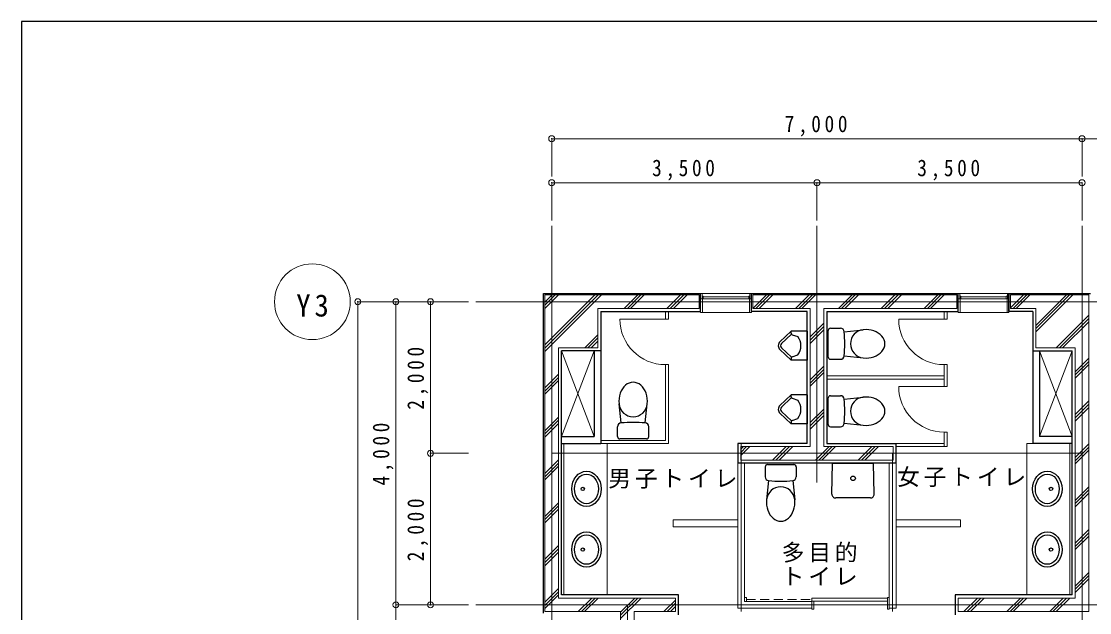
# Model space of a CAD drawing. Units: millimetres at full size, sheet at 1:100. Extents: x -20000 to 20000, y -13850 to 13850.
# Drawn here: x -20000 to -5900, y 6047 to 13850 of the extents above; entities that cross this region are included whole.
import ezdxf

# ---------------------------------------------------------------- set-up
doc = ezdxf.new("R2010")
doc.units = ezdxf.units.MM
doc.header["$LTSCALE"] = 100
doc.header["$PDMODE"] = 32
doc.header["$PDSIZE"] = 80
doc.linetypes.add('DASHED1', pattern=[1.8, 1.2, -0.6])
for name, color, linetype, lineweight in [('0-0_基準線', 5, 'Continuous', 9), ('0-1_仕上げ', 7, 'Continuous', 25), ('0-3_建具', 3, 'Continuous', 13), ('0-6_設備', 7, 'Continuous', 25), ('0-8_その他', 134, 'Continuous', 9), ('0-B_記号', 6, 'Continuous', 9), ('0-C_ハッチング', 134, 'Continuous', 9), ('0-D_寸法', 4, 'Continuous', 9), ('F-1_図枠', 7, 'Continuous', 25)]:
    doc.layers.add(name, color=color, linetype=linetype, lineweight=lineweight)
doc.layers.add('0-A_文字', color=7, linetype='Continuous')
doc.styles.add('ＭＳ ゴシック', font='')
doc.styles.get('ＭＳ ゴシック').set_extended_font_data('MS Gothic')

msp = doc.modelspace()

# ---------------------------------------------------------------- linework, layer by layer
at = {"layer": '0-0_基準線', "color": 1}
for p, q in [((-13000, -7850), (-13000, 11150)), ((-9500, 11150), (-9500, 7766.6)), ((-6000, -7850), (-6000, 11150)), ((-14000, 10150), (14500, 10150)), ((-10500, 8280), (-10500, 6060)), ((-13000, 8150), (-6000, 8150)), ((-8500, 6060), (-8500, 8150)), ((-14000, 6150), (14500, 6150)), ((-12000, 3650), (-12000, 6150))]:
    msp.add_line(p, q, dxfattribs=at)
at = {"layer": '0-0_基準線'}
for p, q in [((-13090, 6060), (-13090, 10240)), ((-13090, 10240), (-11055, 10240)), ((-11055, 10060), (-11055, 10240)), ((-10345, 10060), (-10345, 10240)), ((-10345, 10240), (-7655, 10240)), ((-7655, 10060), (-7655, 10240)), ((-6945, 10240), (-5910, 10240)), ((-6945, 10240), (-6945, 10060)), ((-6945, 10060), (-6945, 10240)), ((-5910, 6060), (-5910, 10240)), ((-12390, 10060), (-11055, 10060)), ((-9590, 10060), (-10345, 10060)), ((-9590, 8240), (-9590, 10060)), ((-9410, 10060), (-9410, 8240)), ((-9410, 10060), (-7655, 10060)), ((-6610, 10060), (-6945, 10060)), ((-12910, 6240), (-12910, 9540)), ((-6090, 6240), (-6090, 9540)), ((-9590, 8240), (-10505, 8240)), ((-10505, 8240), (-10505, 8060)), ((-9410, 8240), (-8495, 8240)), ((-8495, 8060), (-8495, 8240)), ((-8495, 8060), (-10505, 8060)), ((-11365, 6240), (-12910, 6240)), ((-11365, 6060), (-11365, 6240)), ((-6090, 6240), (-7634, 6240)), ((-7634, 6240), (-7634, 6060)), ((-12090, 6060), (-13090, 6060)), ((-12090, 5555), (-12090, 6060)), ((-11365, 6060), (-11910, 6060)), ((-11910, 6060), (-11910, 5555)), ((-5910, 6060), (-7634, 6060))]:
    msp.add_line(p, q, dxfattribs=at)
at = {"layer": '0-0_基準線', "color": 3, "lineweight": 13}
for p, q in [((-7635, 10260), (-7600, 10260)), ((-7615, 10190), (-7615, 10260)), ((-7600, 10213), (-7000, 10213)), ((-6965, 10260), (-7000, 10260)), ((-6985, 10190), (-6985, 10260)), ((-7635, 10020), (-7635, 10010)), ((-6965, 10020), (-6965, 10010))]:
    msp.add_line(p, q, dxfattribs=at)
at = {"layer": '0-0_基準線', "color": 7, "lineweight": 25}
for p, q in [((-7635, 10020), (-7635, 10260)), ((-6965, 10020), (-6965, 10260))]:
    msp.add_line(p, q, dxfattribs=at)
at = {"layer": '0-0_基準線', "color": 4}
for p, q in [((-7600, 10260), (-7000, 10260)), ((-7600, 10190), (-7000, 10190)), ((-6990, 10010), (-7610, 10010))]:
    msp.add_line(p, q, dxfattribs=at)
at = {"layer": '0-0_基準線', "color": 3, "lineweight": 13}
for points in [[(-7635, 10190), (-7600, 10190), (-7600, 10225), (-7615, 10225)], [(-7610, 10190), (-7610, 10010), (-7635, 10010)], [(-6965, 10190), (-7000, 10190), (-7000, 10225), (-6985, 10225)], [(-6990, 10190), (-6990, 10010), (-6965, 10010)]]:
    msp.add_lwpolyline(points, dxfattribs=at)
at = {"layer": '0-0_基準線'}
for points in [[(-12390, 10060), (-12390, 9540), (-12910, 9540)], [(-6610, 10060), (-6610, 9540), (-6090, 9540)]]:
    msp.add_lwpolyline(points, dxfattribs=at)
at = {"layer": '0-1_仕上げ'}
for p, q in [((-13110, 6040), (-13110, 10260)), ((-13110, 10260), (-11035, 10260)), ((-11035, 10020), (-11035, 10260)), ((-10365, 10020), (-10365, 10260)), ((-10365, 10260), (-7635, 10260)), ((-6965, 10260), (-5890, 10260)), ((-6965, 10260), (-6965, 10020)), ((-12350, 10020), (-12350, 9500)), ((-12350, 10020), (-11035, 10020)), ((-9630, 10020), (-10365, 10020)), ((-9630, 8280), (-9630, 10020)), ((-9370, 10020), (-9370, 8280)), ((-9370, 10020), (-7635, 10020)), ((-6650, 10020), (-6965, 10020)), ((-6650, 10020), (-6650, 9500)), ((-12350, 9500), (-12870, 9500)), ((-12440, 9500), (-12440, 8370)), ((-12350, 9500), (-12350, 8280)), ((-6650, 9500), (-6130, 9500)), ((-6130, 6280), (-6130, 9500)), ((-12870, 8370), (-12440, 8370)), ((-12870, 8280), (-12350, 8280)), ((-10545, 8280), (-10545, 8020)), ((-9630, 8280), (-10545, 8280)), ((-9370, 8280), (-8455, 8280)), ((-8455, 8020), (-8455, 8280)), ((-8455, 8020), (-10545, 8020)), ((-7674, 6280), (-7674, 6020)), ((-6130, 6280), (-7674, 6280))]:
    msp.add_line(p, q, dxfattribs=at)
msp.add_lwpolyline([(-11325, 6020), (-11325, 6280), (-12870, 6280), (-12870, 9500)], dxfattribs=at)
at = {"layer": '0-3_建具'}
for p, q in [((-11035, 10260), (-11000, 10260)), ((-11015, 10190), (-11015, 10260)), ((-11000, 10213), (-10400, 10213)), ((-10365, 10260), (-10400, 10260)), ((-10385, 10190), (-10385, 10260)), ((-11035, 10020), (-11035, 10010)), ((-10365, 10020), (-10365, 10010)), ((-10455, 6245), (-10430, 6245)), ((-10430, 6195), (-10430, 6245)), ((-9565, 6240), (-8570, 6240)), ((-9565, 6200), (-9565, 6240)), ((-8570, 6095), (-8570, 6245)), ((-8570, 6245), (-8545, 6245)), ((-9565, 6200), (-9565, 6095)), ((-9540, 6200), (-9565, 6200)), ((-9540, 6200), (-8570, 6200))]:
    msp.add_line(p, q, dxfattribs=at)
at = {"layer": '0-3_建具', "color": 4, "lineweight": 9}
for p, q in [((-11000, 10260), (-10400, 10260)), ((-11000, 10190), (-10400, 10190)), ((-11010, 10010), (-10390, 10010))]:
    msp.add_line(p, q, dxfattribs=at)
at = {"layer": '0-3_建具', "linetype": 'DASHED1'}
msp.add_line((-10430, 6220), (-9565, 6220), dxfattribs=at)
at = {"layer": '0-3_建具'}
for points in [[(-11035, 10190), (-11000, 10190), (-11000, 10225), (-11015, 10225)], [(-11010, 10190), (-11010, 10010), (-11035, 10010)], [(-10365, 10190), (-10400, 10190), (-10400, 10225), (-10385, 10225)], [(-10390, 10190), (-10390, 10010), (-10365, 10010)], [(-9565, 6095), (-9540, 6095), (-9540, 6195), (-9540, 6200)], [(-8545, 6105), (-8545, 6095), (-8570, 6095)]]:
    msp.add_lwpolyline(points, dxfattribs=at)
at = {"layer": '0-6_設備'}
for p, q in [((-9840, 9760), (-9987.9, 9621)), ((-9630, 9760), (-9840, 9760)), ((-9840, 9734.4), (-9840, 9760)), ((-9630, 9760), (-9630, 9380)), ((-9350, 9420), (-9350, 9770)), ((-9320, 9800), (-9188.8, 9800)), ((-9138.9, 9754), (-8887.8, 9780.6)), ((-9839.1, 9719.7), (-9967.4, 9599.2)), ((-9826.3, 9715.4), (-9750, 9690)), ((-9840, 9380), (-9987.9, 9519)), ((-9836.1, 9417.5), (-9967.4, 9540.8)), ((-9826.3, 9424.6), (-9750, 9450)), ((-9840, 9405.6), (-9840, 9380)), ((-9630, 9380), (-9840, 9380)), ((-9320, 9390), (-9188.8, 9390)), ((-9138.9, 9436), (-8887.8, 9409.4)), ((-9840, 8920), (-9987.9, 8781)), ((-9630, 8920), (-9840, 8920)), ((-9840, 8894.4), (-9840, 8920)), ((-9630, 8920), (-9630, 8540)), ((-9320, 8910), (-9188.8, 8910)), ((-9138.9, 8864), (-8887.8, 8890.6)), ((-12084, 8551.1), (-12110.6, 8802.2)), ((-11766, 8551.1), (-11739.4, 8802.2)), ((-9839.1, 8879.7), (-9967.4, 8759.2)), ((-9826.3, 8875.4), (-9750, 8850)), ((-9350, 8530), (-9350, 8880)), ((-9840, 8540), (-9987.9, 8679)), ((-9836.1, 8577.5), (-9967.4, 8700.8)), ((-9826.3, 8584.6), (-9750, 8610)), ((-12130, 8370), (-12130, 8501.2)), ((-11720, 8370), (-11720, 8501.2)), ((-9840, 8565.6), (-9840, 8540)), ((-9630, 8540), (-9840, 8540)), ((-9320, 8500), (-9188.8, 8500)), ((-9138.9, 8546), (-8887.8, 8519.4)), ((-11750, 8340), (-12100, 8340)), ((-10182.5, 7970), (-10182.5, 7838.8)), ((-10152.5, 8000), (-9802.5, 8000)), ((-9772.5, 7970), (-9772.5, 7838.8)), ((-8743.6, 7611.1), (-8752.5, 8020)), ((-10136.5, 7788.9), (-10163.1, 7537.8)), ((-9818.5, 7788.9), (-9791.9, 7537.8)), ((-8793.6, 7560), (-9251.4, 7560))]:
    msp.add_line(p, q, dxfattribs=at)
at = {"layer": '0-6_設備', "color": 4, "lineweight": 9}
for p, q in [((-12840, 8280), (-12840, 6280)), ((-12270, 8280), (-12840, 8280)), ((-12270, 8280), (-12270, 6280)), ((-6730, 6280), (-6730, 8280)), ((-6160, 8280), (-6730, 8280)), ((-6160, 6280), (-6160, 8280)), ((-12270, 6280), (-12840, 6280))]:
    msp.add_line(p, q, dxfattribs=at)
at = {"layer": '0-6_設備'}
msp.add_lwpolyline([(-9301.4, 7611.1), (-9292.5, 8020), (-8752.5, 8020)], dxfattribs=at)
for centre, radius in [((-9022.5, 7820), 30), ((-12590, 7680), 22.2), ((-6410, 7680), 22.2), ((-12590, 6880), 22.2), ((-6410, 6880), 22.2)]:
    msp.add_circle(centre, radius, dxfattribs=at)
for centre, radius, start, end in [((-9820, 9734.4), 20, 180.00005, 251.56477), ((-9320, 9770), 30, 90, 180), ((-9188.8, 9750), 50, 4.58408, 90), ((-11121.9, 9595), 1989.4, 355.41591, 4.58408), ((-8870.7, 9595), 186.4, 95.269, 264.73099), ((-9940, 9570), 70, 133.21404, 226.78607), ((-9940, 9570), 40, 133.21404, 226.78607), ((-9910, 9570), 200, 323.13008, 36.87003), ((-9820, 9405.6), 20, 108.43475, 180.00005), ((-9320, 9420), 30, 180, 270), ((-9188.8, 9440), 50, 270, 355.41591), ((-9820, 8894.4), 20, 180.00005, 251.56477), ((-9320, 8880), 30, 90, 180), ((-9188.8, 8860), 50, 4.58408, 90), ((-8870.7, 8705), 186.4, 95.269, 264.73099), ((-11925, 8819.3), 186.4, 185.269, 354.73099), ((-9940, 8730), 70, 133.21404, 226.78607), ((-9940, 8730), 40, 133.21404, 226.78607), ((-9910, 8730), 200, 323.13008, 36.87003), ((-11121.9, 8705), 1989.4, 355.41591, 4.58408), ((-12080, 8501.2), 50, 94.58408, 180), ((-11925, 6568.1), 1989.4, 85.41591, 94.58408), ((-11770, 8501.2), 50, 0, 85.41591), ((-9820, 8565.6), 20, 108.43475, 180.00005), ((-9320, 8530), 30, 180, 270), ((-9188.8, 8550), 50, 270, 355.41591), ((-12100, 8370), 30, 180, 270), ((-11750, 8370), 30, 270, 0), ((-10152.5, 7970), 30, 90, 180), ((-9802.5, 7970), 30, 0, 90), ((-10132.5, 7838.8), 50, 180, 265.41591), ((-9977.5, 9771.9), 1989.4, 265.41591, 274.58408), ((-9822.5, 7838.8), 50, 274.58408, 0), ((-9977.5, 7520.7), 186.4, 5.269, 174.73099), ((-9251.4, 7610), 50, 178.75481, 270.00005), ((-8793.6, 7610), 50, 270.00005, 1.24535)]:
    msp.add_arc(centre, radius, start, end, dxfattribs=at)
for centre, major_axis in [((-8852.8, 9595), (250, 0)), ((-11925, 8837.2), (0, 250)), ((-8852.8, 8705), (250, 0)), ((-9977.5, 7502.8), (0, -250))]:
    msp.add_ellipse(centre, major_axis=major_axis, ratio=0.75, start_param=4.5717762, end_param=7.9945941, dxfattribs=at)
for centre, major_axis, ratio in [((-12541.2, 7680), (1, -232.5), 0.8356), ((-6458.8, 7680), (-1, -232.5), 0.8356), ((-12541.2, 7680), (0.8, -195.3), 0.8043), ((-6458.8, 7680), (-0.8, -195.3), 0.8043), ((-12541.2, 6880), (1, -232.5), 0.8356), ((-12541.2, 6880), (0.8, -195.3), 0.8043), ((-6458.8, 6880), (-1, -232.5), 0.8356), ((-6458.8, 6880), (-0.8, -195.3), 0.8043)]:
    msp.add_ellipse(centre, major_axis=major_axis, ratio=ratio, dxfattribs=at)
at = {"layer": '0-8_その他', "color": 2, "lineweight": 13}
for p, q in [((-11500, 10020), (-11500, 9920)), ((-11460, 10020), (-11460, 9920)), ((-7780, 10020), (-7780, 9920)), ((-11500, 9920), (-11460, 9920)), ((-11500, 9320), (-11460, 9320)), ((-11500, 9320), (-11500, 8320)), ((-11460, 9320), (-11460, 8280)), ((-7820, 9320), (-7820, 9030)), ((-9370, 9170), (-7820, 9170)), ((-9370, 9130), (-7820, 9130)), ((-7820, 9030), (-7780, 9030)), ((-12350, 8320), (-11500, 8320)), ((-7820, 8430), (-7820, 8240)), ((-12350, 8280), (-11460, 8280)), ((-8455, 8280), (-7820, 8280)), ((-8455, 8240), (-7780, 8240)), ((-10545, 8020), (-10545, 6105)), ((-10455, 8020), (-10455, 6195)), ((-8545, 6105), (-8545, 8020)), ((-8455, 6105), (-8455, 8020)), ((-10545, 7270), (-11395, 7270)), ((-11395, 7270), (-11395, 7180)), ((-8455, 7270), (-7605, 7270)), ((-7605, 7270), (-7605, 7180)), ((-10545, 7180), (-11395, 7180)), ((-8455, 7180), (-7605, 7180)), ((-10455, 6195), (-9565, 6195)), ((-9565, 6105), (-9565, 6195)), ((-8545, 6105), (-8455, 6105))]:
    msp.add_line(p, q, dxfattribs=at)
at = {"layer": '0-8_その他', "color": 3, "lineweight": 13}
for p, q in [((-11500, 9920), (-12100, 9920)), ((-7820, 9920), (-8420, 9920)), ((-7820, 9030), (-8420, 9030))]:
    msp.add_line(p, q, dxfattribs=at)
at = {"layer": '0-8_その他', "color": 2, "lineweight": 13}
for points in [[(-7820, 10020), (-7820, 9920), (-7780, 9920)], [(-7820, 9320), (-7780, 9320), (-7780, 9030)], [(-7820, 8430), (-7780, 8430), (-7780, 8240)], [(-10545, 6105), (-9565.4, 6105), (-9565, 6105)]]:
    msp.add_lwpolyline(points, dxfattribs=at)
at = {"layer": '0-8_その他', "color": 4}
for centre in [(-11500, 9920), (-7820, 9920), (-7820, 9030)]:
    msp.add_arc(centre, 600, 180, 270, dxfattribs=at)
at = {"layer": '0-B_記号'}
for p, q in [((-12870, 8370), (-12440, 9500)), ((-12870, 9500), (-12440, 8370)), ((-6130, 8370), (-6560, 9500)), ((-6130, 9500), (-6560, 8370))]:
    msp.add_line(p, q, dxfattribs=at)
at = {"layer": '0-B_記号', "color": 7, "lineweight": 25}
for p, q in [((-6650, 9500), (-6650, 8280)), ((-6560, 9500), (-6560, 8370)), ((-6130, 8370), (-6560, 8370)), ((-6130, 8280), (-6650, 8280))]:
    msp.add_line(p, q, dxfattribs=at)
at = {"layer": '0-B_記号'}
msp.add_circle((-16159.2, 10150), 500, dxfattribs=at)
at = {"layer": '0-C_ハッチング'}
for p, q in [((-13090, 9495), (-12345, 10240)), ((-13090, 9537.4), (-12387.4, 10240)), ((-13090, 9579.8), (-12429.8, 10240)), ((-13090, 10060.7), (-12910.7, 10240)), ((-13090, 10103.1), (-12953.1, 10240)), ((-13090, 10145.5), (-12995.5, 10240)), ((-12044.2, 10060), (-11864.2, 10240)), ((-12001.7, 10060), (-11821.7, 10240)), ((-11959.3, 10060), (-11779.3, 10240)), ((-11478.5, 10060), (-11298.5, 10240)), ((-11436, 10060), (-11256, 10240)), ((-11393.6, 10060), (-11213.6, 10240)), ((-10345, 10062.1), (-10167.1, 10240)), ((-10304.7, 10060), (-10124.7, 10240)), ((-10262.2, 10060), (-10082.2, 10240)), ((-9781.4, 10060), (-9601.4, 10240)), ((-9739, 10060), (-9559, 10240)), ((-9696.6, 10060), (-9516.6, 10240)), ((-9215.7, 10060), (-9035.7, 10240)), ((-9173.3, 10060), (-8993.3, 10240)), ((-9130.9, 10060), (-8950.9, 10240)), ((-8650, 10060), (-8470, 10240)), ((-8607.6, 10060), (-8427.6, 10240)), ((-8565.2, 10060), (-8385.2, 10240)), ((-8084.4, 10060), (-7904.4, 10240)), ((-8041.9, 10060), (-7861.9, 10240)), ((-7999.5, 10060), (-7819.5, 10240)), ((-6945, 10068), (-6773, 10240)), ((-6910.6, 10060), (-6730.6, 10240)), ((-6868.1, 10060), (-6688.1, 10240)), ((-6610, 9752.5), (-6122.5, 10240)), ((-6610, 9794.9), (-6164.9, 10240)), ((-6610, 9837.3), (-6207.3, 10240)), ((-6341.6, 9540), (-5910, 9971.6)), ((-6299.2, 9540), (-5910, 9929.2)), ((-6256.8, 9540), (-5910, 9886.8)), ((-9590, 9685.7), (-9410, 9865.7)), ((-9590, 9643.3), (-9410, 9823.3)), ((-9590, 9600.9), (-9410, 9780.9)), ((-12564.2, 9540), (-12390, 9714.2)), ((-12521.7, 9540), (-12390, 9671.7)), ((-12479.3, 9540), (-12390, 9629.3)), ((-6090, 9225.9), (-5910, 9405.9)), ((-6090, 9183.5), (-5910, 9363.5)), ((-6090, 9141.1), (-5910, 9321.1)), ((-13090, 9014.2), (-12910, 9194.2)), ((-9590, 9120), (-9410, 9300)), ((-9590, 9077.6), (-9410, 9257.6)), ((-9590, 9035.2), (-9410, 9215.2)), ((-13090, 8971.7), (-12910, 9151.7)), ((-13090, 8929.3), (-12910, 9109.3)), ((-6090, 8660.2), (-5910, 8840.2)), ((-6090, 8617.8), (-5910, 8797.8)), ((-6090, 8575.4), (-5910, 8755.4)), ((-13090, 8448.5), (-12910, 8628.5)), ((-9590, 8554.4), (-9410, 8734.4)), ((-9590, 8511.9), (-9410, 8691.9)), ((-9590, 8469.5), (-9410, 8649.5)), ((-13090, 8406), (-12910, 8586)), ((-13090, 8363.6), (-12910, 8543.6)), ((-10505, 8120.2), (-10385.2, 8240)), ((-10505, 8162.6), (-10427.6, 8240)), ((-10505, 8205), (-10470, 8240)), ((-10084.4, 8060), (-9904.4, 8240)), ((-10041.9, 8060), (-9861.9, 8240)), ((-9999.5, 8060), (-9819.5, 8240)), ((-9518.7, 8060), (-9338.7, 8240)), ((-9476.2, 8060), (-9296.2, 8240)), ((-9433.8, 8060), (-9253.8, 8240)), ((-8953, 8060), (-8773, 8240)), ((-8910.6, 8060), (-8730.6, 8240)), ((-8868.1, 8060), (-8688.1, 8240)), ((-6090, 8094.6), (-5910, 8274.6)), ((-6090, 8052.1), (-5910, 8232.1)), ((-6090, 8009.7), (-5910, 8189.7)), ((-13090, 7882.8), (-12910, 8062.8)), ((-13090, 7840.4), (-12910, 8020.4)), ((-13090, 7797.9), (-12910, 7977.9)), ((-6090, 7528.9), (-5910, 7708.9)), ((-6090, 7486.5), (-5910, 7666.5)), ((-6090, 7444), (-5910, 7624)), ((-13090, 7317.1), (-12910, 7497.1)), ((-13090, 7274.7), (-12910, 7454.7)), ((-13090, 7232.2), (-12910, 7412.2)), ((-6090, 6963.2), (-5910, 7143.2)), ((-6090, 6920.8), (-5910, 7100.8)), ((-6090, 6878.3), (-5910, 7058.3)), ((-13090, 6751.4), (-12910, 6931.4)), ((-13090, 6709), (-12910, 6889)), ((-13090, 6666.6), (-12910, 6846.6)), ((-6090, 6397.5), (-5910, 6577.5)), ((-6090, 6355.1), (-5910, 6535.1)), ((-6090, 6312.7), (-5910, 6492.7)), ((-13090, 6185.7), (-12910, 6365.7)), ((-13090, 6143.3), (-12910, 6323.3)), ((-13090, 6100.9), (-12910, 6280.9)), ((-12650, 6060), (-12470, 6240)), ((-12607.6, 6060), (-12427.6, 6240)), ((-12565.2, 6060), (-12385.2, 6240)), ((-12090, 5969.5), (-11819.5, 6240)), ((-12090, 6011.9), (-11861.9, 6240)), ((-12090, 6054.4), (-11904.4, 6240)), ((-11518.7, 6060), (-11365, 6213.7)), ((-7558.9, 6060), (-7378.9, 6240)), ((-7516.5, 6060), (-7336.5, 6240)), ((-7474, 6060), (-7294, 6240)), ((-6993.2, 6060), (-6813.2, 6240)), ((-6950.8, 6060), (-6770.8, 6240)), ((-6908.3, 6060), (-6728.3, 6240)), ((-6427.5, 6060), (-6247.5, 6240)), ((-6385.1, 6060), (-6205.1, 6240)), ((-6342.7, 6060), (-6162.7, 6240)), ((-11476.2, 6060), (-11365, 6171.2)), ((-11433.8, 6060), (-11365, 6128.8))]:
    msp.add_line(p, q, dxfattribs=at)
at = {"layer": '0-D_寸法'}
for p, q in [((-13000, 12301), (-13000, 11801)), ((-13000, 12301), (-6000, 12301)), ((-6000, 12301), (-6000, 11801)), ((-6000, 12301), (-1000, 12301)), ((-13000, 11720.1), (-13000, 11220.1)), ((-13000, 11720.1), (-9500, 11720.1)), ((-9500, 11720.1), (-9500, 11220.1)), ((-9500, 11720.1), (-6000, 11720.1)), ((-6000, 11720.1), (-6000, 11220.1)), ((-15559.2, 10150), (-15059.2, 10150)), ((-15559.2, -5850), (-15559.2, 10150)), ((-15057.2, 10150), (-14557.2, 10150)), ((-15057.2, 6150), (-15057.2, 10150)), ((-14600, 10150), (-14100, 10150)), ((-14600, 8150), (-14600, 10150)), ((-14600, 8150), (-14100, 8150)), ((-14600, 6150), (-14600, 8150)), ((-15057.2, 6150), (-14557.2, 6150)), ((-15057.2, 3650), (-15057.2, 6150)), ((-14600, 6150), (-14100, 6150))]:
    msp.add_line(p, q, dxfattribs=at)
for p in [(-13000, 12301), (-6000, 12301), (-13000, 11720.1), (-9500, 11720.1), (-6000, 11720.1), (-15559.2, 10150), (-15057.2, 10150), (-14600, 10150), (-14600, 8150), (-15057.2, 6150), (-14600, 6150)]:
    msp.add_point(p, dxfattribs=at)
at = {"layer": 'F-1_図枠'}
msp.add_line((-20000, 13850), (-20000, -13850), dxfattribs=at)
msp.add_lwpolyline([(20000, -13850), (20000, 13850), (-20000, 13850)], dxfattribs=at)

# ---------------------------------------------------------------- texts
at = {"layer": '0-A_文字', "char_height": 219.9, "attachment_point": 7, "style": 'ＭＳ ゴシック'}
for s, insert in [('\\T1.17;男子トイレ', (-12253.3, 7683.7)), ('\\T1.17;女子トイレ', (-8441.8, 7704.3)), ('\\T1.17;多目的', (-9964.7, 6707.4)), ('\\T1.17;トイレ', (-9964.7, 6407.4))]:
    msp.add_mtext(s, dxfattribs=dict(at, insert=insert))
at = {"layer": '0-B_記号', "color": 7, "insert": (-16371.7, 9950), "char_height": 293.3, "attachment_point": 7, "style": 'ＭＳ ゴシック'}
msp.add_mtext('\\T1.27;\\W0.95;Y3', dxfattribs=at)
at = {"layer": '0-D_寸法', "color": 7, "char_height": 219.9, "attachment_point": 7, "style": 'ＭＳ ゴシック'}
for s, insert in [('\\T1.38;\\W0.85;7,000', (-9925, 12331)), ('\\T1.38;\\W0.85;3,500', (-11675, 11750.1)), ('\\T1.38;\\W0.85;3,500', (-8175, 11750.1))]:
    msp.add_mtext(s, dxfattribs=dict(at, insert=insert))
at = {"layer": '0-D_寸法', "color": 7, "char_height": 219.9, "attachment_point": 7, "rotation": 90, "style": 'ＭＳ ゴシック'}
for s, insert in [('\\T1.38;\\W0.85;2,000', (-14630, 8725)), ('\\T1.38;\\W0.85;4,000', (-15087.2, 7725)), ('\\T1.38;\\W0.85;2,000', (-14630, 6725))]:
    msp.add_mtext(s, dxfattribs=dict(at, insert=insert))

doc.saveas('drawing.dxf')
